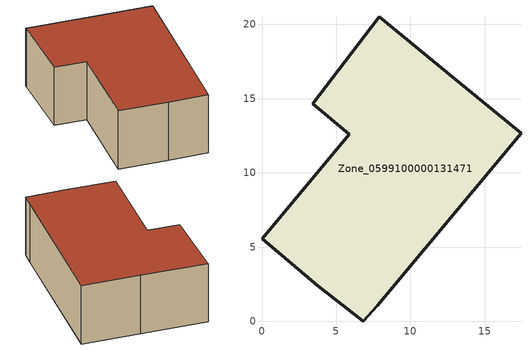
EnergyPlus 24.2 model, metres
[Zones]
Zone_0599100000131471
 floor ground (C_G): 3.43,14.64 7.79,20.38 7.91,20.52 13.01,16.29 17.45,12.67 7.75,1.04 6.82,0 3.77,2.4 0,5.56 5.87,12.6 z0
 wall outside (C_F): 3.77,2.4 6.82,0 7.75,1.04 17.45,12.67 13.01,16.29 7.91,20.52 7.79,20.38 3.43,14.64 5.87,12.6 0,5.56 3.77,2.4 z0:6.29
 roof outside (C_R): 7.79,20.38 3.43,14.64 5.87,12.6 0,5.56 3.77,2.4 6.82,0 7.75,1.04 17.45,12.67 13.01,16.29 7.91,20.52 z6.29
[BUILDING]
Pand.0599100000131471: North Axis=0; Terrain=City; Loads Convergence Tolerance Value=0.04; Temperature Convergence Tolerance Value=0.4; Solar Distribution=FullExterior; Maximum Number of Warmup Days=25; Minimum Number of Warmup Days=1
[Site:Location]
Rotterdam.The.Hague.AP_ZH_NLD Design_Conditions: Latitude=51.96; Longitude=4.45; Time Zone=1; Elevation=-4.5
[SITE:GROUNDTEMPERATURE:BUILDINGSURFACE]
18, 18, 18, 18, 18, 18, 18, 18, 18, 18, 18, 18
[MATERIAL] Thermal Absorptance=0.9; Solar Absorptance=0.7; Visible Absorptance=0.7
Name | Roughness | Thickness | Conductivity | Density | Specific Heat
G.D.1965 | MediumSmooth | 0.15 | 1 | 540 | 1210
F.D.1965 | Rough | 0.3 | 0.857143 | 1920 | 840
R.D.1965 | MediumRough | 0.2 | 0.08 | 1500 | 1000
[CONSTRUCTION]
C_G: G.D.1965
C_F: F.D.1965
C_R: R.D.1965
[ZONE]
Zone_0599100000131471: Type=1; Multiplier=1; Ceiling Height=Autocalculate; Volume=Autocalculate; Floor Area=autocalculate; Part of Total Floor Area=Yes
[ZONEINFILTRATION:DESIGNFLOWRATE]
Infil_Zone_0599100000131471: Zone or ZoneList or Space or SpaceList=Zone_0599100000131471; Schedule=AlwaysOn; Design Flow Rate Calculation Method=Flow/Area; Flow Rate per Floor Area=0.0042; Constant Term Coefficient=1; Temperature Term Coefficient=0; Velocity Term Coefficient=0; Velocity Squared Term Coefficient=0
[HVACTEMPLATE:ZONE:IDEALLOADSAIRSYSTEM]
Zone_0599100000131471: Maximum Heating Supply Air Temperature=50; Minimum Cooling Supply Air Temperature=13; Maximum Heating Supply Air Humidity Ratio=0.0156; Minimum Cooling Supply Air Humidity Ratio=0.0077; Heating Limit=NoLimit; Cooling Limit=NoLimit; Dehumidification Control Type=ConstantSensibleHeatRatio; Cooling Sensible Heat Ratio=0.7; Dehumidification Setpoint=60; Humidification Control Type=None; Humidification Setpoint=30; Outdoor Air Method=None; Outdoor Air Flow Rate per Person=0.00944; Outdoor Air Flow Rate per Zone Floor Area=0; Outdoor Air Flow Rate per Zone=0; Demand Controlled Ventilation Type=None; Outdoor Air Economizer Type=NoEconomizer; Heat Recovery Type=None; Sensible Heat Recovery Effectiveness=0.7; Latent Heat Recovery Effectiveness=0.65
[ZONECONTROL:THERMOSTAT]
ThermostatControl_Zone_0599100000131471: Zone or ZoneList=Zone_0599100000131471; Control Type Schedule=DualSetpointControlType; Control 1=Thermostat_Zone_0599100000131471; Temperature Difference Between Cutout And Setpoint=0
[THERMOSTATSETPOINT:DUALSETPOINT]
Thermostat_Zone_0599100000131471: Heating Setpoint Temperature Schedule=HeatingSetpoint_Zone_0599100000131471; Cooling Setpoint Temperature Schedule=CoolingSetpoint_Zone_0599100000131471
[SCHEDULE:COMPACT]
HeatingSetpoint_Zone_0599100000131471: Through: 12/31, For: AllDays, Until: 24:00, 21
CoolingSetpoint_Zone_0599100000131471: Through: 12/31, For: AllDays, Until: 24:00, 24
DualSetpointControlType: Through: 12/31, For: AllDays, Until: 24:00, 4
AlwaysOn: Through: 12/31, For: AllDays, Until: 24:00, 1
